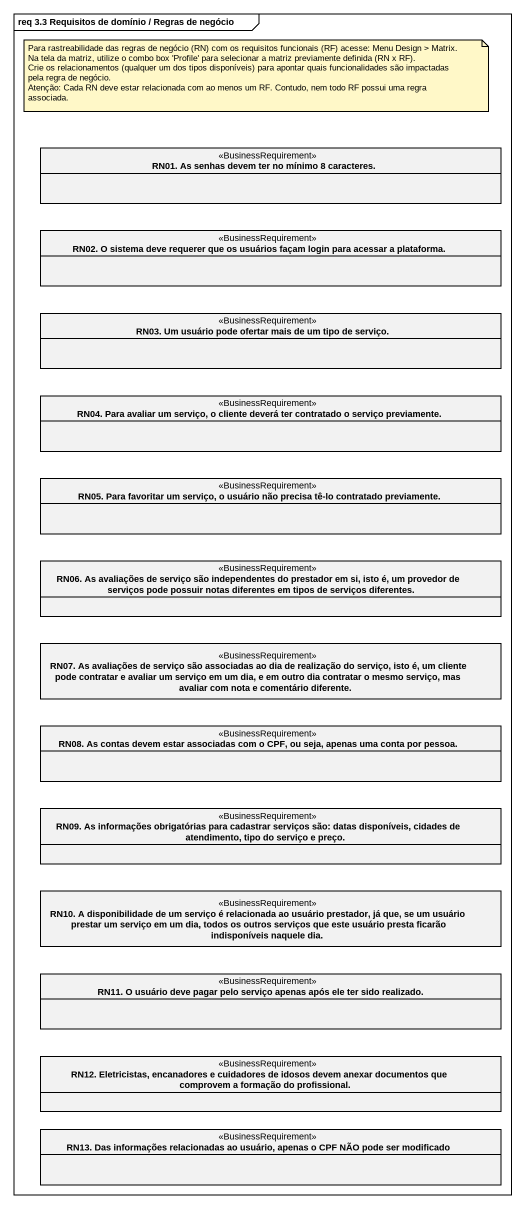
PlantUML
@startuml
mainframe req 3.3 Requisitos de domínio / Regras de negócio
hide circle
hide empty members
class "RN01. As senhas devem ter no mínimo 8 caracteres." as RN01_As_senhas_devem_ter_no <<BusinessRequirement>>
class "RN02. O sistema deve requerer que os usuários façam login para acessar a plataforma." as RN02_O_sistema_deve <<BusinessRequirement>>
class "RN03. Um usuário pode ofertar mais de um tipo de serviço." as RN03_Um_usuário_pode <<BusinessRequirement>>
class "RN04. Para avaliar um serviço, o cliente deverá ter contratado o serviço previamente." as RN04_Para_avaliar_um <<BusinessRequirement>>
class "RN05. Para favoritar um serviço, o usuário não precisa tê-lo contratado previamente." as RN05_Para_favoritar_um <<BusinessRequirement>>
class "RN06. As avaliações de serviço são independentes do prestador em si, isto é, um provedor de serviços pode possuir notas diferentes em tipos de serviços diferentes." as RN06_As_avaliações_de <<BusinessRequirement>>
class "RN07. As avaliações de serviço são associadas ao dia de realização do serviço, isto é, um cliente pode contratar e avaliar um serviço em um dia, e em outro dia contratar o mesmo serviço, mas avaliar com nota e comentário diferente." as RN07_As_avaliações_de <<BusinessRequirement>>
class "RN08. As contas devem estar associadas com o CPF, ou seja, apenas uma conta por pessoa." as RN08_As_contas_devem_estar <<BusinessRequirement>>
class "RN09. As informações obrigatórias para cadastrar serviços são: datas disponíveis, cidades de atendimento, tipo do serviço e preço." as RN09_As_informações <<BusinessRequirement>>
class "RN10. A disponibilidade de um serviço é relacionada ao usuário prestador, já que, se um usuário prestar um serviço em um dia, todos os outros serviços que este usuário presta ficarão indisponíveis naquele dia." as RN10_A_disponibilidade_de <<BusinessRequirement>>
class "RN11. O usuário deve pagar pelo serviço apenas após ele ter sido realizado." as RN11_O_usuário_deve_pagar <<BusinessRequirement>>
class "RN12. Eletricistas, encanadores e cuidadores de idosos devem anexar documentos que comprovem a formação do profissional." as RN12_Eletricistas <<BusinessRequirement>>
class "RN13. Das informações relacionadas ao usuário, apenas o CPF NÃO pode ser modificado" as RN13_Das_informações <<BusinessRequirement>>
note as N1
  Para rastreabilidade das regras de negócio (RN) com os requisitos funcionais (RF) acesse: Menu Design > Matrix. Na tela da matriz, utilize o combo box 'Profile' para selecionar a matriz previamente definida (RN x RF).
  Crie os relacionamentos (qualquer um dos tipos disponíveis) para apontar quais funcionalidades são impactadas pela regra de negócio.
  Atenção: Cada RN deve estar relacionada com ao menos um RF. Contudo, nem todo RF possui uma regra associada.
end note
@enduml
